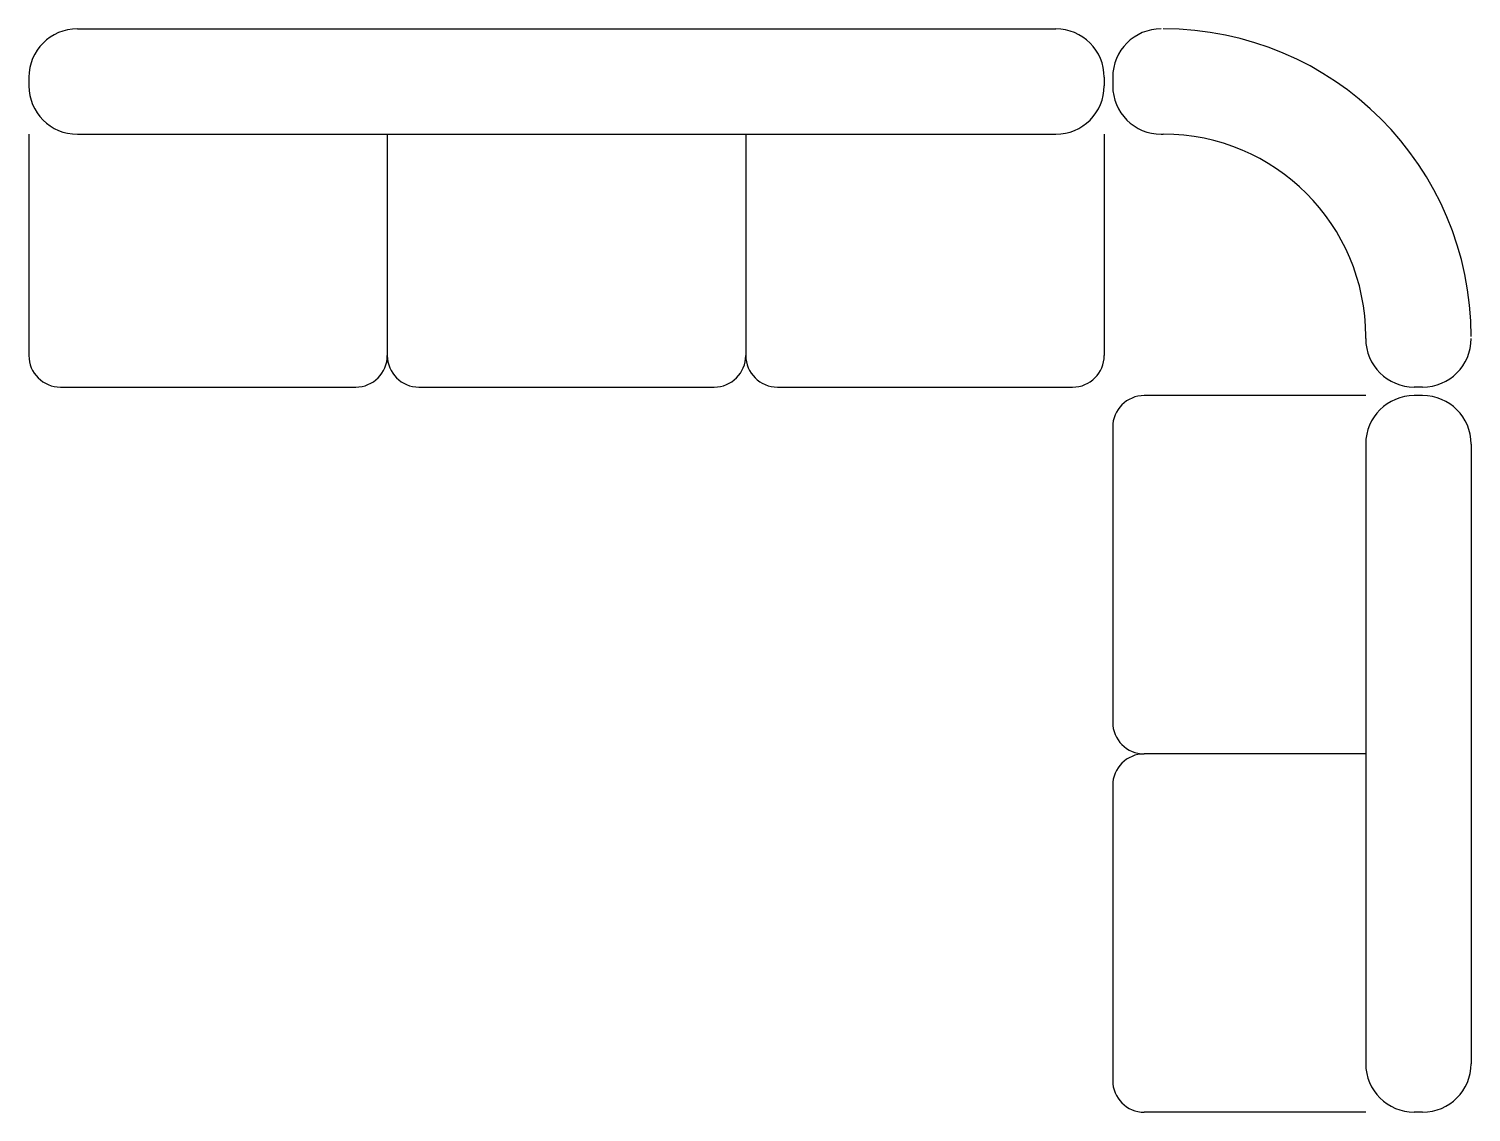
# Model space of a CAD drawing. Extents: x 12839 to 16259, y -6002 to -3432.
import ezdxf

# ---------------------------------------------------------------- set-up
doc = ezdxf.new("R2010")
doc.units = 0
doc.layers.get('0').update_dxf_attribs({"linetype": 'CONTINUOUS'})

msp = doc.modelspace()

# ---------------------------------------------------------------- linework, layer by layer
at = {"color": 0}
for p, q in [((12953.543548, -3432.489439), (15273.543548, -3432.489439)), ((12838.543548, -3547.489439), (12838.543548, -3567.489439)), ((15388.543548, -3547.489439), (15388.543548, -3567.489439)), ((15408.543548, -3547.489439), (15408.543548, -3567.489439)), ((12838.543548, -3682.489439), (12838.543548, -4207.489439)), ((12953.543548, -3682.489439), (15273.543548, -3682.489439)), ((13688.543548, -3682.489439), (13688.543548, -4207.489439)), ((14538.543548, -3682.489439), (14538.543548, -4207.489439)), ((15388.543548, -3682.489439), (15388.543548, -4207.489439)), ((15523.543548, -3682.489439), (15528.556438, -3682.489439)), ((16008.556438, -4167.489439), (16008.556438, -4162.489439)), ((12913.543548, -4282.489439), (13613.543548, -4282.489439)), ((13763.543548, -4282.489439), (14463.543548, -4282.489439)), ((14613.543548, -4282.489439), (15313.543548, -4282.489439)), ((16008.556438, -4302.489439), (15483.556438, -4302.489439)), ((16143.556438, -4282.489439), (16123.556438, -4282.489439)), ((16143.556438, -4302.489439), (16123.556438, -4302.489439)), ((15408.556438, -4377.489439), (15408.556438, -5077.489439)), ((16008.556438, -4417.489439), (16008.556438, -5887.489439)), ((16258.556438, -4417.489439), (16258.556438, -5887.489439)), ((16008.556438, -5152.489439), (15483.556438, -5152.489439)), ((15408.556438, -5227.489439), (15408.556438, -5927.489439)), ((16008.556438, -6002.489439), (15483.556438, -6002.489439)), ((16143.556438, -6002.489439), (16123.556438, -6002.489439))]:
    msp.add_line(p, q, dxfattribs=at)
for centre, radius, start, end in [((12953.543548, -3547.489439), 115, 90, 180), ((15273.543548, -3547.489439), 115, 0, 90), ((15523.543548, -3547.489439), 115, 90, 180), ((15528.556438, -4162.489439), 730, 0, 90), ((12953.543548, -3567.489439), 115, 180, 270), ((15273.543548, -3567.489439), 115, 270, 0), ((15523.543548, -3567.489439), 115, 180, 270), ((15528.556438, -4162.489439), 480, 0, 90), ((16123.556438, -4167.489439), 115, 180, 270), ((16143.556438, -4167.489439), 115, 270, 0), ((12913.543548, -4207.489439), 75, 180, 270), ((13613.543548, -4207.489439), 75, 270, 0), ((13763.543548, -4207.489439), 75, 180, 270), ((14463.543548, -4207.489439), 75, 270, 0), ((14613.543548, -4207.489439), 75, 180, 270), ((15313.543548, -4207.489439), 75, 270, 0), ((15483.556438, -4377.489439), 75, 90, 180), ((16123.556438, -4417.489439), 115, 90, 180), ((16143.556438, -4417.489439), 115, 0, 90), ((15483.556438, -5077.489439), 75, 180, 270), ((15483.556438, -5227.489439), 75, 90, 180), ((16123.556438, -5887.489439), 115, 180, 270), ((16143.556438, -5887.489439), 115, 270, 0), ((15483.556438, -5927.489439), 75, 180, 270)]:
    msp.add_arc(centre, radius, start, end, dxfattribs=at)

doc.saveas('drawing.dxf')
